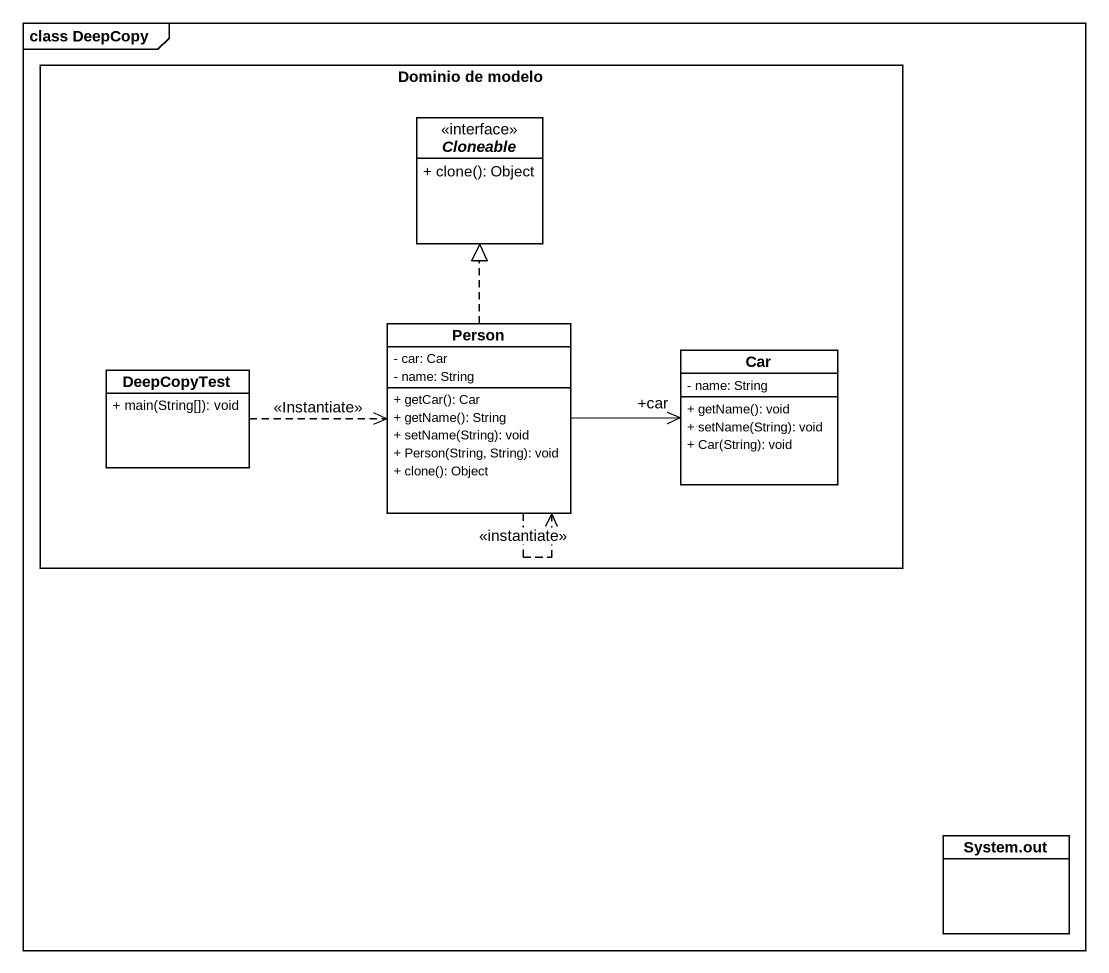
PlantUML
@startuml
mainframe class DeepCopy
hide circle
hide empty members
skinparam classAttributeIconSize 0
rectangle "Dominio de modelo" as Dominio_de_modelo {
  interface Cloneable {
    + clone(): Object
  }
  class DeepCopyTest {
    + main(String[]): void
  }
  class "Person" as Person_ {
    - car: Car
    - name: String
    + getCar(): Car
    + getName(): String
    + setName(String): void
    + Person(String, String): void
    + clone(): Object
  }
  class Car {
    - name: String
    + getName(): void
    + setName(String): void
    + Car(String): void
  }
}
class "System.out" as System_out
DeepCopyTest .right.> Person_ : <<Instantiate>>
Person_ .up.|> Cloneable
Person_ ..> Person_ : <<instantiate>>
Person_ -right-> "+car" Car
@enduml
